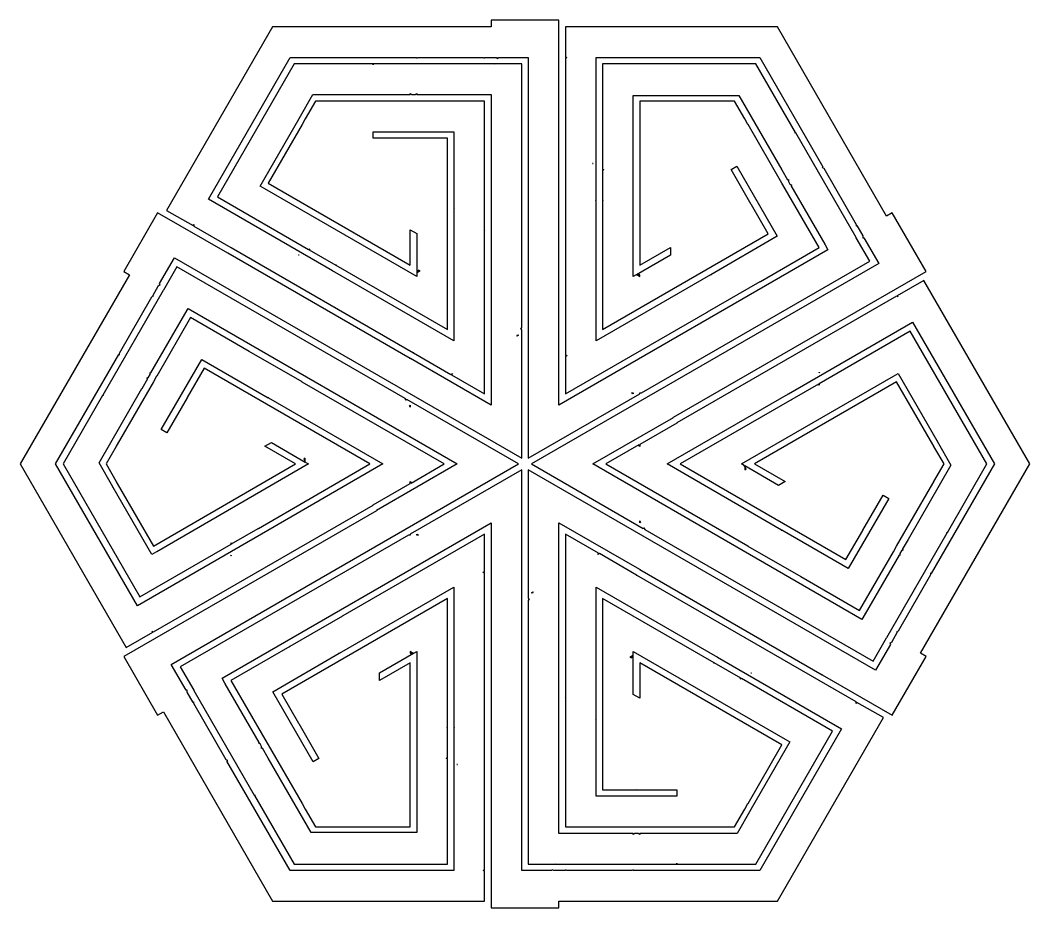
# Model space of a CAD drawing. Header units: inches. Extents: x 1.52 to 3.83, y -1.28 to 0.75.
import ezdxf

# ---------------------------------------------------------------- set-up
doc = ezdxf.new("R2010")
doc.units = ezdxf.units.IN
doc.layers.get('0').update_dxf_attribs({"linetype": 'CONTINUOUS'})

msp = doc.modelspace()

# ---------------------------------------------------------------- linework, layer by layer
for points in [[(1.524, -0.2655), (1.7664, -0.6854), (1.827, -0.6504), (1.8254, -0.6475), (1.8287, -0.6494), (1.9136, -0.6004), (1.9136, -0.6003), (1.9137, -0.6004), (2.3312, -0.3593), (2.3312, -0.3586), (2.3315, -0.3591), (2.4162, -0.3103), (2.4162, -0.3058), (2.4181, -0.3091), (2.4937, -0.2655), (2.1693, -0.0782), (2.169, -0.0777), (2.1687, -0.0779), (2.048, -0.0082), (2.0479, -0.008), (2.0479, -0.0081), (1.9136, 0.0694), (1.8362, -0.0648), (1.8362, -0.0649), (1.8361, -0.0648), (1.8286, -0.0778), (1.8287, -0.0779), (1.8286, -0.0779), (1.7512, -0.212), (1.7512, -0.2121), (1.7511, -0.2121), (1.7436, -0.2251), (1.7437, -0.2251), (1.7436, -0.2252), (1.7203, -0.2655), (1.7436, -0.3059), (1.7437, -0.3059), (1.7436, -0.306), (1.7511, -0.3189), (1.7512, -0.3189), (1.7512, -0.319), (1.8286, -0.4531), (1.8287, -0.4531), (2.1537, -0.2655), (2.0837, -0.2251), (2.0987, -0.2164), (2.1762, -0.2612), (2.1762, -0.2602), (2.1762, -0.2525), (2.1729, -0.2544), (2.1762, -0.2602), (2.1771, -0.2617), (2.1837, -0.2655), (1.8362, -0.4661), (1.8362, -0.4663), (1.8361, -0.4662), (1.8253, -0.4724), (1.7369, -0.3193), (1.7362, -0.3189), (1.7362, -0.318), (1.7044, -0.263), (1.8025, -0.093), (1.8025, -0.093), (1.8026, -0.0929), (1.8156, -0.0703), (1.8137, -0.0692), (1.8176, -0.0669), (1.8212, -0.0607), (1.8212, -0.0562), (1.8231, -0.0573), (1.9006, 0.0769), (1.9008, 0.0768), (1.9007, 0.077), (1.9081, 0.0899), (2.5237, -0.2655), (2.339, -0.3721), (2.3393, -0.3727), (2.3387, -0.3723), (1.9212, -0.6134), (1.9212, -0.6135), (1.9211, -0.6134), (1.7609, -0.7059), (1.8384, -0.8401), (1.8514, -0.8326), (2.1013, -1.2655), (2.5862, -1.2655), (2.5862, -1.1955), (2.5829, -1.1955), (2.5862, -1.1936), (2.5862, -1.0955), (2.5861, -1.0955), (2.5862, -1.0954), (2.5862, -0.6134), (2.5856, -0.613), (2.5862, -0.613), (2.5862, -0.5152), (2.5824, -0.513), (2.5862, -0.513), (2.5862, -0.4257), (2.2618, -0.613), (2.2612, -0.613), (2.2612, -0.6134), (2.1405, -0.683), (2.1403, -0.683), (2.1404, -0.6831), (2.0061, -0.7606), (2.0836, -0.8948), (2.0837, -0.8948), (2.0836, -0.8948), (2.0911, -0.9078), (2.0912, -0.9078), (2.0912, -0.9079), (2.1686, -1.042), (2.1687, -1.042), (2.1686, -1.0421), (2.1761, -1.0551), (2.1762, -1.055), (2.1762, -1.0552), (2.1995, -1.0955), (2.2461, -1.0955), (2.2462, -1.0954), (2.2462, -1.0955), (2.2612, -1.0955), (2.2612, -1.0954), (2.2613, -1.0955), (2.4161, -1.0955), (2.4162, -1.0954), (2.4162, -0.7202), (2.3462, -0.7606), (2.3462, -0.7433), (2.4237, -0.6985), (2.4228, -0.698), (2.4162, -0.6942), (2.4162, -0.698), (2.4228, -0.698), (2.4246, -0.698), (2.4312, -0.6942), (2.4312, -1.0954), (2.4313, -1.0955), (2.4312, -1.0955), (2.4312, -1.108), (2.2544, -1.108), (2.2537, -1.1084), (2.2529, -1.108), (2.1894, -1.108), (2.0912, -0.938), (2.0912, -0.938), (2.0912, -0.9379), (2.0781, -0.9153), (2.0762, -0.9165), (2.0762, -0.9119), (2.0726, -0.9057), (2.0687, -0.9035), (2.0706, -0.9023), (1.9931, -0.7681), (1.9933, -0.768), (1.9931, -0.768), (1.9856, -0.7551), (2.6012, -0.3997), (2.6012, -0.613), (2.6018, -0.613), (2.6012, -0.6134), (2.6012, -1.0954), (2.6013, -1.0955), (2.6012, -1.0955), (2.6012, -1.2805), (2.7562, -1.2805), (2.7562, -1.2655), (3.256, -1.2655), (3.4984, -0.8456), (3.4378, -0.8106), (3.4362, -0.8135), (3.4362, -0.8097), (3.3512, -0.7606), (3.3512, -0.7607), (3.3512, -0.7606), (2.9337, -0.5195), (2.9331, -0.5199), (2.9334, -0.5194), (2.8487, -0.4705), (2.8449, -0.4727), (2.8468, -0.4694), (2.7712, -0.4257), (2.7712, -0.8003), (2.7709, -0.8008), (2.7712, -0.801), (2.7712, -0.9403), (2.771, -0.9405), (2.7712, -0.9405), (2.7712, -1.0955), (2.9261, -1.0955), (2.9262, -1.0954), (2.9262, -1.0955), (2.9412, -1.0955), (2.9412, -1.0954), (2.9413, -1.0955), (3.0961, -1.0955), (3.0962, -1.0954), (3.0962, -1.0955), (3.1112, -1.0955), (3.1112, -1.0954), (3.1113, -1.0955), (3.1579, -1.0955), (3.1812, -1.0552), (3.1812, -1.055), (3.1812, -1.0551), (3.1887, -1.0421), (3.1887, -1.042), (3.1888, -1.042), (3.2662, -0.9079), (3.2662, -0.9078), (2.9412, -0.7202), (2.9412, -0.801), (2.9262, -0.7923), (2.9262, -0.7028), (2.9253, -0.7034), (2.9187, -0.7072), (2.922, -0.7091), (2.9253, -0.7034), (2.9262, -0.7018), (2.9262, -0.6942), (3.2737, -0.8948), (3.2738, -0.8948), (3.2737, -0.8948), (3.2845, -0.9011), (3.1962, -1.0542), (3.1962, -1.055), (3.1954, -1.0555), (3.1636, -1.1105), (2.9673, -1.1105), (2.9673, -1.1105), (2.9673, -1.1105), (2.9412, -1.1105), (2.9412, -1.1128), (2.9373, -1.1105), (2.9301, -1.1105), (2.9262, -1.1128), (2.9262, -1.1105), (2.7712, -1.1105), (2.7712, -1.1103), (2.771, -1.1105), (2.7562, -1.1105), (2.7562, -0.3997), (2.9409, -0.5064), (2.9412, -0.5058), (2.9412, -0.5066), (3.3587, -0.7476), (3.3588, -0.7475), (3.3587, -0.7476), (3.5189, -0.8401), (3.5964, -0.7059), (3.5834, -0.6984), (3.8334, -0.2655), (3.5909, 0.1544), (3.5303, 0.1194), (3.532, 0.1165), (3.5287, 0.1184), (3.4437, 0.0694), (3.4438, 0.0693), (3.4437, 0.0694), (3.0262, -0.1717), (3.0262, -0.1724), (3.0259, -0.1719), (2.9412, -0.2208), (2.9412, -0.2252), (2.9393, -0.2219), (2.8637, -0.2655), (3.1881, -0.4528), (3.1884, -0.4533), (3.1887, -0.4531), (3.3093, -0.5228), (3.3094, -0.523), (3.3095, -0.5229), (3.4437, -0.6004), (3.5212, -0.4663), (3.5212, -0.4661), (3.5212, -0.4662), (3.5287, -0.4532), (3.5287, -0.4531), (3.5288, -0.4531), (3.6062, -0.319), (3.6062, -0.3189), (3.6062, -0.3189), (3.6137, -0.306), (3.6137, -0.3059), (3.6138, -0.3059), (3.6371, -0.2655), (3.6138, -0.2252), (3.6137, -0.2251), (3.6137, -0.2251), (3.6062, -0.2121), (3.6062, -0.2121), (3.6062, -0.212), (3.5288, -0.0779), (3.5287, -0.0779), (3.2037, -0.2655), (3.2737, -0.3059), (3.2587, -0.3146), (3.1812, -0.2698), (3.1812, -0.2709), (3.1812, -0.2785), (3.1845, -0.2766), (3.1812, -0.2709), (3.1803, -0.2693), (3.1737, -0.2655), (3.5212, -0.0649), (3.5212, -0.0648), (3.5212, -0.0648), (3.532, -0.0586), (3.6204, -0.2117), (3.6212, -0.2121), (3.6212, -0.213), (3.6529, -0.268), (3.5548, -0.438), (3.5548, -0.438), (3.5548, -0.4381), (3.5417, -0.4607), (3.5437, -0.4618), (3.5398, -0.4641), (3.5362, -0.4703), (3.5362, -0.4748), (3.5342, -0.4737), (3.4567, -0.6079), (3.4565, -0.6078), (3.4566, -0.608), (3.4492, -0.6209), (2.8337, -0.2655), (3.0184, -0.1589), (3.0181, -0.1583), (3.0187, -0.1587), (3.4362, 0.0823), (3.4362, 0.0825), (3.4362, 0.0824), (3.5964, 0.1749), (3.5189, 0.3091), (3.5059, 0.3016), (3.256, 0.7345), (2.7712, 0.7345), (2.7712, 0.6645), (2.7745, 0.6645), (2.7712, 0.6626), (2.7712, 0.5645), (2.7713, 0.5645), (2.7712, 0.5644), (2.7712, 0.0823), (2.7718, 0.082), (2.7712, 0.082), (2.7712, -0.0158), (2.775, -0.018), (2.7712, -0.018), (2.7712, -0.1053), (3.0956, 0.082), (3.0962, 0.082), (3.0962, 0.0823), (3.2168, 0.152), (3.217, 0.152), (3.217, 0.1521), (3.3512, 0.2296), (3.2738, 0.3637), (3.2737, 0.3638), (3.2737, 0.3638), (3.2662, 0.3768), (3.2662, 0.3768), (3.2662, 0.3769), (3.1888, 0.511), (3.1887, 0.511), (3.1887, 0.5111), (3.1812, 0.524), (3.1812, 0.524), (3.1812, 0.5241), (3.1579, 0.5645), (3.1113, 0.5645), (3.1112, 0.5644), (3.1112, 0.5645), (3.0962, 0.5645), (3.0962, 0.5644), (3.0961, 0.5645), (2.9413, 0.5645), (2.9412, 0.5644), (2.9412, 0.1892), (3.0112, 0.2296), (3.0112, 0.2123), (2.9337, 0.1675), (2.9346, 0.167), (2.9412, 0.1632), (2.9412, 0.167), (2.9346, 0.167), (2.9328, 0.167), (2.9262, 0.1632), (2.9262, 0.5644), (2.9261, 0.5645), (2.9262, 0.5645), (2.9262, 0.577), (3.1029, 0.577), (3.1037, 0.5774), (3.1044, 0.577), (3.168, 0.577), (3.2661, 0.407), (3.2662, 0.407), (3.2662, 0.4069), (3.2792, 0.3843), (3.2812, 0.3855), (3.2812, 0.3809), (3.2848, 0.3747), (3.2887, 0.3725), (3.2867, 0.3713), (3.3642, 0.2371), (3.364, 0.237), (3.3643, 0.237), (3.3717, 0.2241), (2.7562, -0.1313), (2.7562, 0.082), (2.7556, 0.082), (2.7562, 0.0823), (2.7562, 0.5644), (2.7561, 0.5645), (2.7562, 0.5645), (2.7562, 0.7495), (2.6012, 0.7495), (2.6012, 0.7345), (2.1013, 0.7345), (1.8589, 0.3146), (1.9195, 0.2796), (1.9212, 0.2825), (1.9212, 0.2786), (2.0061, 0.2296), (2.0062, 0.2297), (2.0062, 0.2296), (2.4237, -0.0115), (2.4243, -0.0111), (2.424, -0.0116), (2.5087, -0.0605), (2.5125, -0.0583), (2.5106, -0.0616), (2.5862, -0.1053), (2.5862, 0.2693), (2.5865, 0.2698), (2.5862, 0.27), (2.5862, 0.4093), (2.5863, 0.4095), (2.5862, 0.4095), (2.5862, 0.5645), (2.4313, 0.5645), (2.4312, 0.5644), (2.4312, 0.5645), (2.4162, 0.5645), (2.4162, 0.5644), (2.4161, 0.5645), (2.2613, 0.5645), (2.2612, 0.5644), (2.2612, 0.5645), (2.2462, 0.5645), (2.2462, 0.5644), (2.2461, 0.5645), (2.1995, 0.5645), (2.1762, 0.5241), (2.1762, 0.524), (2.1761, 0.524), (2.1686, 0.5111), (2.1687, 0.511), (2.1686, 0.511), (2.0912, 0.3769), (2.0912, 0.3768), (2.4162, 0.1892), (2.4162, 0.27), (2.4312, 0.2613), (2.4312, 0.1718), (2.4321, 0.1723), (2.4387, 0.1762), (2.4354, 0.1781), (2.4321, 0.1723), (2.4312, 0.1708), (2.4312, 0.1632), (2.0837, 0.3638), (2.0836, 0.3637), (2.0836, 0.3638), (2.0728, 0.3701), (2.1612, 0.5232), (2.1612, 0.524), (2.1619, 0.5245), (2.1937, 0.5795), (2.39, 0.5795), (2.39, 0.5795), (2.3901, 0.5795), (2.4162, 0.5795), (2.4162, 0.5818), (2.4201, 0.5795), (2.4273, 0.5795), (2.4312, 0.5818), (2.4312, 0.5795), (2.5862, 0.5795), (2.5862, 0.5793), (2.5863, 0.5795), (2.6012, 0.5795), (2.6012, -0.1313), (2.4165, -0.0246), (2.4162, -0.0252), (2.4162, -0.0245), (1.9987, 0.2166), (1.9986, 0.2165), (1.9986, 0.2166), (1.8384, 0.3091), (1.7609, 0.1749), (1.7739, 0.1674)], [(1.524, -0.2655), (1.7664, -0.6854), (1.827, -0.6504), (1.8254, -0.6475), (1.8287, -0.6494), (1.9136, -0.6004), (1.9136, -0.6003), (1.9137, -0.6004), (2.3312, -0.3593), (2.3312, -0.3586), (2.3315, -0.3591), (2.4162, -0.3103), (2.4162, -0.3058), (2.4181, -0.3091), (2.4937, -0.2655), (2.1693, -0.0782), (2.169, -0.0777), (2.1687, -0.0779), (2.048, -0.0082), (2.0479, -0.008), (2.0479, -0.0081), (1.9136, 0.0694), (1.8362, -0.0648), (1.8362, -0.0649), (1.8361, -0.0648), (1.8286, -0.0778), (1.8287, -0.0779), (1.8286, -0.0779), (1.7512, -0.212), (1.7512, -0.2121), (1.7511, -0.2121), (1.7436, -0.2251), (1.7437, -0.2251), (1.7436, -0.2252), (1.7203, -0.2655), (1.7436, -0.3059), (1.7437, -0.3059), (1.7436, -0.306), (1.7511, -0.3189), (1.7512, -0.3189), (1.7512, -0.319), (1.8286, -0.4531), (1.8287, -0.4531), (2.1537, -0.2655), (2.0837, -0.2251), (2.0987, -0.2164), (2.1762, -0.2612), (2.1762, -0.2602), (2.1762, -0.2525), (2.1729, -0.2544), (2.1762, -0.2602), (2.1771, -0.2617), (2.1837, -0.2655), (1.8362, -0.4661), (1.8362, -0.4663), (1.8361, -0.4662), (1.8253, -0.4724), (1.7369, -0.3193), (1.7362, -0.3189), (1.7362, -0.318), (1.7044, -0.263), (1.8025, -0.093), (1.8025, -0.093), (1.8026, -0.0929), (1.8156, -0.0703), (1.8137, -0.0692), (1.8176, -0.0669), (1.8212, -0.0607), (1.8212, -0.0562), (1.8231, -0.0573), (1.9006, 0.0769), (1.9008, 0.0768), (1.9007, 0.077), (1.9081, 0.0899), (2.5237, -0.2655), (2.339, -0.3721), (2.3393, -0.3727), (2.3387, -0.3723), (1.9212, -0.6134), (1.9212, -0.6135), (1.9211, -0.6134), (1.7609, -0.7059), (1.8384, -0.8401), (1.8514, -0.8326), (2.1013, -1.2655), (2.5862, -1.2655), (2.5862, -1.1955), (2.5829, -1.1955), (2.5862, -1.1936), (2.5862, -1.0955), (2.5861, -1.0955), (2.5862, -1.0954), (2.5862, -0.6134), (2.5856, -0.613), (2.5862, -0.613), (2.5862, -0.5152), (2.5824, -0.513), (2.5862, -0.513), (2.5862, -0.4257), (2.2618, -0.613), (2.2612, -0.613), (2.2612, -0.6134), (2.1405, -0.683), (2.1403, -0.683), (2.1404, -0.6831), (2.0061, -0.7606), (2.0836, -0.8948), (2.0837, -0.8948), (2.0836, -0.8948), (2.0911, -0.9078), (2.0912, -0.9078), (2.0912, -0.9079), (2.1686, -1.042), (2.1687, -1.042), (2.1686, -1.0421), (2.1761, -1.0551), (2.1762, -1.055), (2.1762, -1.0552), (2.1995, -1.0955), (2.2461, -1.0955), (2.2462, -1.0954), (2.2462, -1.0955), (2.2612, -1.0955), (2.2612, -1.0954), (2.2613, -1.0955), (2.4161, -1.0955), (2.4162, -1.0954), (2.4162, -0.7202), (2.3462, -0.7606), (2.3462, -0.7433), (2.4237, -0.6985), (2.4228, -0.698), (2.4162, -0.6942), (2.4162, -0.698), (2.4228, -0.698), (2.4246, -0.698), (2.4312, -0.6942), (2.4312, -1.0954), (2.4313, -1.0955), (2.4312, -1.0955), (2.4312, -1.108), (2.2544, -1.108), (2.2537, -1.1084), (2.2529, -1.108), (2.1894, -1.108), (2.0912, -0.938), (2.0912, -0.938), (2.0912, -0.9379), (2.0781, -0.9153), (2.0762, -0.9165), (2.0762, -0.9119), (2.0726, -0.9057), (2.0687, -0.9035), (2.0706, -0.9023), (1.9931, -0.7681), (1.9933, -0.768), (1.9931, -0.768), (1.9856, -0.7551), (2.6012, -0.3997), (2.6012, -0.613), (2.6018, -0.613), (2.6012, -0.6134), (2.6012, -1.0954), (2.6013, -1.0955), (2.6012, -1.0955), (2.6012, -1.2805), (2.7562, -1.2805), (2.7562, -1.2655), (3.256, -1.2655), (3.4984, -0.8456), (3.4378, -0.8106), (3.4362, -0.8135), (3.4362, -0.8097), (3.3512, -0.7606), (3.3512, -0.7607), (3.3512, -0.7606), (2.9337, -0.5195), (2.9331, -0.5199), (2.9334, -0.5194), (2.8487, -0.4705), (2.8449, -0.4727), (2.8468, -0.4694), (2.7712, -0.4257), (2.7712, -0.8003), (2.7709, -0.8008), (2.7712, -0.801), (2.7712, -0.9403), (2.771, -0.9405), (2.7712, -0.9405), (2.7712, -1.0955), (2.9261, -1.0955), (2.9262, -1.0954), (2.9262, -1.0955), (2.9412, -1.0955), (2.9412, -1.0954), (2.9413, -1.0955), (3.0961, -1.0955), (3.0962, -1.0954), (3.0962, -1.0955), (3.1112, -1.0955), (3.1112, -1.0954), (3.1113, -1.0955), (3.1579, -1.0955), (3.1812, -1.0552), (3.1812, -1.055), (3.1812, -1.0551), (3.1887, -1.0421), (3.1887, -1.042), (3.1888, -1.042), (3.2662, -0.9079), (3.2662, -0.9078), (2.9412, -0.7202), (2.9412, -0.801), (2.9262, -0.7923), (2.9262, -0.7028), (2.9253, -0.7034), (2.9187, -0.7072), (2.922, -0.7091), (2.9253, -0.7034), (2.9262, -0.7018), (2.9262, -0.6942), (3.2737, -0.8948), (3.2738, -0.8948), (3.2737, -0.8948), (3.2845, -0.9011), (3.1962, -1.0542), (3.1962, -1.055), (3.1954, -1.0555), (3.1636, -1.1105), (2.9673, -1.1105), (2.9673, -1.1105), (2.9673, -1.1105), (2.9412, -1.1105), (2.9412, -1.1128), (2.9373, -1.1105), (2.9301, -1.1105), (2.9262, -1.1128), (2.9262, -1.1105), (2.7712, -1.1105), (2.7712, -1.1103), (2.771, -1.1105), (2.7562, -1.1105), (2.7562, -0.3997), (2.9409, -0.5064), (2.9412, -0.5058), (2.9412, -0.5066), (3.3587, -0.7476), (3.3588, -0.7475), (3.3587, -0.7476), (3.5189, -0.8401), (3.5964, -0.7059), (3.5834, -0.6984), (3.8334, -0.2655), (3.5909, 0.1544), (3.5303, 0.1194), (3.532, 0.1165), (3.5287, 0.1184), (3.4437, 0.0694), (3.4438, 0.0693), (3.4437, 0.0694), (3.0262, -0.1717), (3.0262, -0.1724), (3.0259, -0.1719), (2.9412, -0.2208), (2.9412, -0.2252), (2.9393, -0.2219), (2.8637, -0.2655), (3.1881, -0.4528), (3.1884, -0.4533), (3.1887, -0.4531), (3.3093, -0.5228), (3.3094, -0.523), (3.3095, -0.5229), (3.4437, -0.6004), (3.5212, -0.4663), (3.5212, -0.4661), (3.5212, -0.4662), (3.5287, -0.4532), (3.5287, -0.4531), (3.5288, -0.4531), (3.6062, -0.319), (3.6062, -0.3189), (3.6062, -0.3189), (3.6137, -0.306), (3.6137, -0.3059), (3.6138, -0.3059), (3.6371, -0.2655), (3.6138, -0.2252), (3.6137, -0.2251), (3.6137, -0.2251), (3.6062, -0.2121), (3.6062, -0.2121), (3.6062, -0.212), (3.5288, -0.0779), (3.5287, -0.0779), (3.2037, -0.2655), (3.2737, -0.3059), (3.2587, -0.3146), (3.1812, -0.2698), (3.1812, -0.2709), (3.1812, -0.2785), (3.1845, -0.2766), (3.1812, -0.2709), (3.1803, -0.2693), (3.1737, -0.2655), (3.5212, -0.0649), (3.5212, -0.0648), (3.5212, -0.0648), (3.532, -0.0586), (3.6204, -0.2117), (3.6212, -0.2121), (3.6212, -0.213), (3.6529, -0.268), (3.5548, -0.438), (3.5548, -0.438), (3.5548, -0.4381), (3.5417, -0.4607), (3.5437, -0.4618), (3.5398, -0.4641), (3.5362, -0.4703), (3.5362, -0.4748), (3.5342, -0.4737), (3.4567, -0.6079), (3.4565, -0.6078), (3.4566, -0.608), (3.4492, -0.6209), (2.8337, -0.2655), (3.0184, -0.1589), (3.0181, -0.1583), (3.0187, -0.1587), (3.4362, 0.0823), (3.4362, 0.0825), (3.4362, 0.0824), (3.5964, 0.1749), (3.5189, 0.3091), (3.5059, 0.3016), (3.256, 0.7345), (2.7712, 0.7345), (2.7712, 0.6645), (2.7745, 0.6645), (2.7712, 0.6626), (2.7712, 0.5645), (2.7713, 0.5645), (2.7712, 0.5644), (2.7712, 0.0823), (2.7718, 0.082), (2.7712, 0.082), (2.7712, -0.0158), (2.775, -0.018), (2.7712, -0.018), (2.7712, -0.1053), (3.0956, 0.082), (3.0962, 0.082), (3.0962, 0.0823), (3.2168, 0.152), (3.217, 0.152), (3.217, 0.1521), (3.3512, 0.2296), (3.2738, 0.3637), (3.2737, 0.3638), (3.2737, 0.3638), (3.2662, 0.3768), (3.2662, 0.3768), (3.2662, 0.3769), (3.1888, 0.511), (3.1887, 0.511), (3.1887, 0.5111), (3.1812, 0.524), (3.1812, 0.524), (3.1812, 0.5241), (3.1579, 0.5645), (3.1113, 0.5645), (3.1112, 0.5644), (3.1112, 0.5645), (3.0962, 0.5645), (3.0962, 0.5644), (3.0961, 0.5645), (2.9413, 0.5645), (2.9412, 0.5644), (2.9412, 0.1892), (3.0112, 0.2296), (3.0112, 0.2123), (2.9337, 0.1675), (2.9346, 0.167), (2.9412, 0.1632), (2.9412, 0.167), (2.9346, 0.167), (2.9328, 0.167), (2.9262, 0.1632), (2.9262, 0.5644), (2.9261, 0.5645), (2.9262, 0.5645), (2.9262, 0.577), (3.1029, 0.577), (3.1037, 0.5774), (3.1044, 0.577), (3.168, 0.577), (3.2661, 0.407), (3.2662, 0.407), (3.2662, 0.4069), (3.2792, 0.3843), (3.2812, 0.3855), (3.2812, 0.3809), (3.2848, 0.3747), (3.2887, 0.3725), (3.2867, 0.3713), (3.3642, 0.2371), (3.364, 0.237), (3.3643, 0.237), (3.3717, 0.2241), (2.7562, -0.1313), (2.7562, 0.082), (2.7556, 0.082), (2.7562, 0.0823), (2.7562, 0.5644), (2.7561, 0.5645), (2.7562, 0.5645), (2.7562, 0.7495), (2.6012, 0.7495), (2.6012, 0.7345), (2.1013, 0.7345), (1.8589, 0.3146), (1.9195, 0.2796), (1.9212, 0.2825), (1.9212, 0.2786), (2.0061, 0.2296), (2.0062, 0.2297), (2.0062, 0.2296), (2.4237, -0.0115), (2.4243, -0.0111), (2.424, -0.0116), (2.5087, -0.0605), (2.5125, -0.0583), (2.5106, -0.0616), (2.5862, -0.1053), (2.5862, 0.2693), (2.5865, 0.2698), (2.5862, 0.27), (2.5862, 0.4093), (2.5863, 0.4095), (2.5862, 0.4095), (2.5862, 0.5645), (2.4313, 0.5645), (2.4312, 0.5644), (2.4312, 0.5645), (2.4162, 0.5645), (2.4162, 0.5644), (2.4161, 0.5645), (2.2613, 0.5645), (2.2612, 0.5644), (2.2612, 0.5645), (2.2462, 0.5645), (2.2462, 0.5644), (2.2461, 0.5645), (2.1995, 0.5645), (2.1762, 0.5241), (2.1762, 0.524), (2.1761, 0.524), (2.1686, 0.5111), (2.1687, 0.511), (2.1686, 0.511), (2.0912, 0.3769), (2.0912, 0.3768), (2.4162, 0.1892), (2.4162, 0.27), (2.4312, 0.2613), (2.4312, 0.1718), (2.4321, 0.1723), (2.4387, 0.1762), (2.4354, 0.1781), (2.4321, 0.1723), (2.4312, 0.1708), (2.4312, 0.1632), (2.0837, 0.3638), (2.0836, 0.3637), (2.0836, 0.3638), (2.0728, 0.3701), (2.1612, 0.5232), (2.1612, 0.524), (2.1619, 0.5245), (2.1937, 0.5795), (2.39, 0.5795), (2.39, 0.5795), (2.3901, 0.5795), (2.4162, 0.5795), (2.4162, 0.5818), (2.4201, 0.5795), (2.4273, 0.5795), (2.4312, 0.5818), (2.4312, 0.5795), (2.5862, 0.5795), (2.5862, 0.5793), (2.5863, 0.5795), (2.6012, 0.5795), (2.6012, -0.1313), (2.4165, -0.0246), (2.4162, -0.0252), (2.4162, -0.0245), (1.9987, 0.2166), (1.9986, 0.2165), (1.9986, 0.2166), (1.8384, 0.3091), (1.7609, 0.1749), (1.7739, 0.1674)], [(1.524, -0.2655), (1.7664, -0.6854), (1.827, -0.6504), (1.8254, -0.6475), (1.8287, -0.6494), (1.9136, -0.6004), (1.9136, -0.6003), (1.9137, -0.6004), (2.3312, -0.3593), (2.3312, -0.3586), (2.3315, -0.3591), (2.4162, -0.3103), (2.4162, -0.3058), (2.4181, -0.3091), (2.4937, -0.2655), (2.1693, -0.0782), (2.169, -0.0777), (2.1687, -0.0779), (2.048, -0.0082), (2.0479, -0.008), (2.0479, -0.0081), (1.9136, 0.0694), (1.8362, -0.0648), (1.8362, -0.0649), (1.8361, -0.0648), (1.8286, -0.0778), (1.8287, -0.0779), (1.8286, -0.0779), (1.7512, -0.212), (1.7512, -0.2121), (1.7511, -0.2121), (1.7436, -0.2251), (1.7437, -0.2251), (1.7436, -0.2252), (1.7203, -0.2655), (1.7436, -0.3059), (1.7437, -0.3059), (1.7436, -0.306), (1.7511, -0.3189), (1.7512, -0.3189), (1.7512, -0.319), (1.8286, -0.4531), (1.8287, -0.4531), (2.1537, -0.2655), (2.0837, -0.2251), (2.0987, -0.2164), (2.1762, -0.2612), (2.1762, -0.2602), (2.1762, -0.2525), (2.1729, -0.2544), (2.1762, -0.2602), (2.1771, -0.2617), (2.1837, -0.2655), (1.8362, -0.4661), (1.8362, -0.4663), (1.8361, -0.4662), (1.8253, -0.4724), (1.7369, -0.3193), (1.7362, -0.3189), (1.7362, -0.318), (1.7044, -0.263), (1.8025, -0.093), (1.8025, -0.093), (1.8026, -0.0929), (1.8156, -0.0703), (1.8137, -0.0692), (1.8176, -0.0669), (1.8212, -0.0607), (1.8212, -0.0562), (1.8231, -0.0573), (1.9006, 0.0769), (1.9008, 0.0768), (1.9007, 0.077), (1.9081, 0.0899), (2.5237, -0.2655), (2.339, -0.3721), (2.3393, -0.3727), (2.3387, -0.3723), (1.9212, -0.6134), (1.9212, -0.6135), (1.9211, -0.6134), (1.7609, -0.7059), (1.8384, -0.8401), (1.8514, -0.8326), (2.1013, -1.2655), (2.5862, -1.2655), (2.5862, -1.1955), (2.5829, -1.1955), (2.5862, -1.1936), (2.5862, -1.0955), (2.5861, -1.0955), (2.5862, -1.0954), (2.5862, -0.6134), (2.5856, -0.613), (2.5862, -0.613), (2.5862, -0.5152), (2.5824, -0.513), (2.5862, -0.513), (2.5862, -0.4257), (2.2618, -0.613), (2.2612, -0.613), (2.2612, -0.6134), (2.1405, -0.683), (2.1403, -0.683), (2.1404, -0.6831), (2.0061, -0.7606), (2.0836, -0.8948), (2.0837, -0.8948), (2.0836, -0.8948), (2.0911, -0.9078), (2.0912, -0.9078), (2.0912, -0.9079), (2.1686, -1.042), (2.1687, -1.042), (2.1686, -1.0421), (2.1761, -1.0551), (2.1762, -1.055), (2.1762, -1.0552), (2.1995, -1.0955), (2.2461, -1.0955), (2.2462, -1.0954), (2.2462, -1.0955), (2.2612, -1.0955), (2.2612, -1.0954), (2.2613, -1.0955), (2.4161, -1.0955), (2.4162, -1.0954), (2.4162, -0.7202), (2.3462, -0.7606), (2.3462, -0.7433), (2.4237, -0.6985), (2.4228, -0.698), (2.4162, -0.6942), (2.4162, -0.698), (2.4228, -0.698), (2.4246, -0.698), (2.4312, -0.6942), (2.4312, -1.0954), (2.4313, -1.0955), (2.4312, -1.0955), (2.4312, -1.108), (2.2544, -1.108), (2.2537, -1.1084), (2.2529, -1.108), (2.1894, -1.108), (2.0912, -0.938), (2.0912, -0.938), (2.0912, -0.9379), (2.0781, -0.9153), (2.0762, -0.9165), (2.0762, -0.9119), (2.0726, -0.9057), (2.0687, -0.9035), (2.0706, -0.9023), (1.9931, -0.7681), (1.9933, -0.768), (1.9931, -0.768), (1.9856, -0.7551), (2.6012, -0.3997), (2.6012, -0.613), (2.6018, -0.613), (2.6012, -0.6134), (2.6012, -1.0954), (2.6013, -1.0955), (2.6012, -1.0955), (2.6012, -1.2805), (2.7562, -1.2805), (2.7562, -1.2655), (3.256, -1.2655), (3.4984, -0.8456), (3.4378, -0.8106), (3.4362, -0.8135), (3.4362, -0.8097), (3.3512, -0.7606), (3.3512, -0.7607), (3.3512, -0.7606), (2.9337, -0.5195), (2.9331, -0.5199), (2.9334, -0.5194), (2.8487, -0.4705), (2.8449, -0.4727), (2.8468, -0.4694), (2.7712, -0.4257), (2.7712, -0.8003), (2.7709, -0.8008), (2.7712, -0.801), (2.7712, -0.9403), (2.771, -0.9405), (2.7712, -0.9405), (2.7712, -1.0955), (2.9261, -1.0955), (2.9262, -1.0954), (2.9262, -1.0955), (2.9412, -1.0955), (2.9412, -1.0954), (2.9413, -1.0955), (3.0961, -1.0955), (3.0962, -1.0954), (3.0962, -1.0955), (3.1112, -1.0955), (3.1112, -1.0954), (3.1113, -1.0955), (3.1579, -1.0955), (3.1812, -1.0552), (3.1812, -1.055), (3.1812, -1.0551), (3.1887, -1.0421), (3.1887, -1.042), (3.1888, -1.042), (3.2662, -0.9079), (3.2662, -0.9078), (2.9412, -0.7202), (2.9412, -0.801), (2.9262, -0.7923), (2.9262, -0.7028), (2.9253, -0.7034), (2.9187, -0.7072), (2.922, -0.7091), (2.9253, -0.7034), (2.9262, -0.7018), (2.9262, -0.6942), (3.2737, -0.8948), (3.2738, -0.8948), (3.2737, -0.8948), (3.2845, -0.9011), (3.1962, -1.0542), (3.1962, -1.055), (3.1954, -1.0555), (3.1636, -1.1105), (2.9673, -1.1105), (2.9673, -1.1105), (2.9673, -1.1105), (2.9412, -1.1105), (2.9412, -1.1128), (2.9373, -1.1105), (2.9301, -1.1105), (2.9262, -1.1128), (2.9262, -1.1105), (2.7712, -1.1105), (2.7712, -1.1103), (2.771, -1.1105), (2.7562, -1.1105), (2.7562, -0.3997), (2.9409, -0.5064), (2.9412, -0.5058), (2.9412, -0.5066), (3.3587, -0.7476), (3.3588, -0.7475), (3.3587, -0.7476), (3.5189, -0.8401), (3.5964, -0.7059), (3.5834, -0.6984), (3.8334, -0.2655), (3.5909, 0.1544), (3.5303, 0.1194), (3.532, 0.1165), (3.5287, 0.1184), (3.4437, 0.0694), (3.4438, 0.0693), (3.4437, 0.0694), (3.0262, -0.1717), (3.0262, -0.1724), (3.0259, -0.1719), (2.9412, -0.2208), (2.9412, -0.2252), (2.9393, -0.2219), (2.8637, -0.2655), (3.1881, -0.4528), (3.1884, -0.4533), (3.1887, -0.4531), (3.3093, -0.5228), (3.3094, -0.523), (3.3095, -0.5229), (3.4437, -0.6004), (3.5212, -0.4663), (3.5212, -0.4661), (3.5212, -0.4662), (3.5287, -0.4532), (3.5287, -0.4531), (3.5288, -0.4531), (3.6062, -0.319), (3.6062, -0.3189), (3.6062, -0.3189), (3.6137, -0.306), (3.6137, -0.3059), (3.6138, -0.3059), (3.6371, -0.2655), (3.6138, -0.2252), (3.6137, -0.2251), (3.6137, -0.2251), (3.6062, -0.2121), (3.6062, -0.2121), (3.6062, -0.212), (3.5288, -0.0779), (3.5287, -0.0779), (3.2037, -0.2655), (3.2737, -0.3059), (3.2587, -0.3146), (3.1812, -0.2698), (3.1812, -0.2709), (3.1812, -0.2785), (3.1845, -0.2766), (3.1812, -0.2709), (3.1803, -0.2693), (3.1737, -0.2655), (3.5212, -0.0649), (3.5212, -0.0648), (3.5212, -0.0648), (3.532, -0.0586), (3.6204, -0.2117), (3.6212, -0.2121), (3.6212, -0.213), (3.6529, -0.268), (3.5548, -0.438), (3.5548, -0.438), (3.5548, -0.4381), (3.5417, -0.4607), (3.5437, -0.4618), (3.5398, -0.4641), (3.5362, -0.4703), (3.5362, -0.4748), (3.5342, -0.4737), (3.4567, -0.6079), (3.4565, -0.6078), (3.4566, -0.608), (3.4492, -0.6209), (2.8337, -0.2655), (3.0184, -0.1589), (3.0181, -0.1583), (3.0187, -0.1587), (3.4362, 0.0823), (3.4362, 0.0825), (3.4362, 0.0824), (3.5964, 0.1749), (3.5189, 0.3091), (3.5059, 0.3016), (3.256, 0.7345), (2.7712, 0.7345), (2.7712, 0.6645), (2.7745, 0.6645), (2.7712, 0.6626), (2.7712, 0.5645), (2.7713, 0.5645), (2.7712, 0.5644), (2.7712, 0.0823), (2.7718, 0.082), (2.7712, 0.082), (2.7712, -0.0158), (2.775, -0.018), (2.7712, -0.018), (2.7712, -0.1053), (3.0956, 0.082), (3.0962, 0.082), (3.0962, 0.0823), (3.2168, 0.152), (3.217, 0.152), (3.217, 0.1521), (3.3512, 0.2296), (3.2738, 0.3637), (3.2737, 0.3638), (3.2737, 0.3638), (3.2662, 0.3768), (3.2662, 0.3768), (3.2662, 0.3769), (3.1888, 0.511), (3.1887, 0.511), (3.1887, 0.5111), (3.1812, 0.524), (3.1812, 0.524), (3.1812, 0.5241), (3.1579, 0.5645), (3.1113, 0.5645), (3.1112, 0.5644), (3.1112, 0.5645), (3.0962, 0.5645), (3.0962, 0.5644), (3.0961, 0.5645), (2.9413, 0.5645), (2.9412, 0.5644), (2.9412, 0.1892), (3.0112, 0.2296), (3.0112, 0.2123), (2.9337, 0.1675), (2.9346, 0.167), (2.9412, 0.1632), (2.9412, 0.167), (2.9346, 0.167), (2.9328, 0.167), (2.9262, 0.1632), (2.9262, 0.5644), (2.9261, 0.5645), (2.9262, 0.5645), (2.9262, 0.577), (3.1029, 0.577), (3.1037, 0.5774), (3.1044, 0.577), (3.168, 0.577), (3.2661, 0.407), (3.2662, 0.407), (3.2662, 0.4069), (3.2792, 0.3843), (3.2812, 0.3855), (3.2812, 0.3809), (3.2848, 0.3747), (3.2887, 0.3725), (3.2867, 0.3713), (3.3642, 0.2371), (3.364, 0.237), (3.3643, 0.237), (3.3717, 0.2241), (2.7562, -0.1313), (2.7562, 0.082), (2.7556, 0.082), (2.7562, 0.0823), (2.7562, 0.5644), (2.7561, 0.5645), (2.7562, 0.5645), (2.7562, 0.7495), (2.6012, 0.7495), (2.6012, 0.7345), (2.1013, 0.7345), (1.8589, 0.3146), (1.9195, 0.2796), (1.9212, 0.2825), (1.9212, 0.2786), (2.0061, 0.2296), (2.0062, 0.2297), (2.0062, 0.2296), (2.4237, -0.0115), (2.4243, -0.0111), (2.424, -0.0116), (2.5087, -0.0605), (2.5125, -0.0583), (2.5106, -0.0616), (2.5862, -0.1053), (2.5862, 0.2693), (2.5865, 0.2698), (2.5862, 0.27), (2.5862, 0.4093), (2.5863, 0.4095), (2.5862, 0.4095), (2.5862, 0.5645), (2.4313, 0.5645), (2.4312, 0.5644), (2.4312, 0.5645), (2.4162, 0.5645), (2.4162, 0.5644), (2.4161, 0.5645), (2.2613, 0.5645), (2.2612, 0.5644), (2.2612, 0.5645), (2.2462, 0.5645), (2.2462, 0.5644), (2.2461, 0.5645), (2.1995, 0.5645), (2.1762, 0.5241), (2.1762, 0.524), (2.1761, 0.524), (2.1686, 0.5111), (2.1687, 0.511), (2.1686, 0.511), (2.0912, 0.3769), (2.0912, 0.3768), (2.4162, 0.1892), (2.4162, 0.27), (2.4312, 0.2613), (2.4312, 0.1718), (2.4321, 0.1723), (2.4387, 0.1762), (2.4354, 0.1781), (2.4321, 0.1723), (2.4312, 0.1708), (2.4312, 0.1632), (2.0837, 0.3638), (2.0836, 0.3637), (2.0836, 0.3638), (2.0728, 0.3701), (2.1612, 0.5232), (2.1612, 0.524), (2.1619, 0.5245), (2.1937, 0.5795), (2.39, 0.5795), (2.39, 0.5795), (2.3901, 0.5795), (2.4162, 0.5795), (2.4162, 0.5818), (2.4201, 0.5795), (2.4273, 0.5795), (2.4312, 0.5818), (2.4312, 0.5795), (2.5862, 0.5795), (2.5862, 0.5793), (2.5863, 0.5795), (2.6012, 0.5795), (2.6012, -0.1313), (2.4165, -0.0246), (2.4162, -0.0252), (2.4162, -0.0245), (1.9987, 0.2166), (1.9986, 0.2165), (1.9986, 0.2166), (1.8384, 0.3091), (1.7609, 0.1749), (1.7739, 0.1674)], [(1.6048, -0.2655), (1.7495, -0.0148), (1.7512, -0.0158), (1.7512, -0.012), (1.8254, 0.1165), (1.8287, 0.1184), (1.827, 0.1194), (1.8404, 0.1425), (1.8443, 0.1447), (1.843, 0.147), (1.877, 0.206), (2.6712, -0.2525), (2.6712, 0.0419), (2.6692, 0.0431), (2.6712, 0.0465), (2.6712, 0.6495), (2.6094, 0.6495), (2.6093, 0.6493), (2.6088, 0.6495), (2.3323, 0.6495), (2.3312, 0.6476), (2.3312, 0.6495), (2.1504, 0.6495), (1.975, 0.3457), (2.1837, 0.2252), (2.1864, 0.2268), (2.185, 0.2245), (2.2456, 0.1895), (2.2462, 0.1904), (2.2462, 0.1892), (2.5012, 0.0419), (2.5012, 0.4795), (2.424, 0.4795), (2.4237, 0.4793), (2.4233, 0.4795), (2.3312, 0.4795), (2.3312, 0.4945), (2.5162, 0.4945), (2.5162, 0.3191), (2.5171, 0.3196), (2.5162, 0.318), (2.5162, 0.016), (2.2387, 0.1762), (2.2376, 0.1756), (2.2381, 0.1765), (1.9545, 0.3402), (2.1417, 0.6645), (2.4312, 0.6645), (2.4312, 0.6626), (2.4345, 0.6645), (2.5829, 0.6645), (2.5862, 0.6626), (2.5862, 0.6645), (2.6129, 0.6645), (2.6168, 0.6622), (2.618, 0.6645), (2.6862, 0.6645), (2.6862, -0.2525), (2.9412, -0.1053), (2.9412, -0.103), (2.9451, -0.103), (3.4673, 0.1985), (3.4364, 0.252), (3.4362, 0.252), (3.4362, 0.2525), (3.2979, 0.492), (3.2957, 0.492), (3.2973, 0.4929), (3.2069, 0.6495), (2.8562, 0.6495), (2.8562, 0.4085), (2.8589, 0.407), (2.8562, 0.407), (2.8562, 0.337), (2.8572, 0.337), (2.8562, 0.3364), (2.8562, 0.0419), (3.2351, 0.2607), (3.1965, 0.3275), (3.1962, 0.3277), (3.1962, 0.3282), (3.1501, 0.4079), (3.1631, 0.4154), (3.2556, 0.2552), (3.1037, 0.1675), (3.1046, 0.167), (3.1028, 0.167), (2.8412, 0.016), (2.8412, 0.3364), (2.8401, 0.337), (2.8412, 0.337), (2.8412, 0.6645), (3.2156, 0.6645), (3.3603, 0.4138), (3.3587, 0.4129), (3.362, 0.411), (3.4362, 0.2825), (3.4362, 0.2786), (3.4378, 0.2796), (3.4512, 0.2565), (3.4512, 0.252), (3.4538, 0.252), (3.4878, 0.193), (2.6937, -0.2655), (2.9487, -0.4127), (2.9506, -0.4116), (2.9526, -0.415), (3.4748, -0.7165), (3.5057, -0.663), (3.5056, -0.6628), (3.506, -0.6625), (3.6443, -0.423), (3.6432, -0.4211), (3.6448, -0.4221), (3.7352, -0.2655), (3.5598, 0.0383), (3.3512, -0.0822), (3.3512, -0.0853), (3.3498, -0.083), (3.2892, -0.118), (3.2897, -0.1189), (3.2887, -0.1183), (3.0337, -0.2655), (3.4126, -0.4843), (3.4512, -0.4175), (3.4512, -0.4171), (3.4515, -0.4168), (3.4976, -0.3371), (3.5106, -0.3446), (3.4181, -0.5048), (3.2662, -0.4171), (3.2662, -0.4181), (3.2653, -0.4165), (3.0037, -0.2655), (3.2812, -0.1053), (3.2812, -0.1041), (3.2817, -0.105), (3.5653, 0.0588), (3.7525, -0.2655), (3.6078, -0.5162), (3.6062, -0.5152), (3.6062, -0.519), (3.532, -0.6475), (3.5287, -0.6494), (3.5303, -0.6504), (3.517, -0.6735), (3.5131, -0.6758), (3.5144, -0.678), (3.4803, -0.737), (2.6862, -0.2785), (2.6862, -0.5729), (2.6881, -0.5741), (2.6862, -0.5775), (2.6862, -1.1805), (2.748, -1.1805), (2.7481, -1.1803), (2.7485, -1.1805), (3.0251, -1.1805), (3.0262, -1.1786), (3.0262, -1.1805), (3.2069, -1.1805), (3.3823, -0.8767), (3.1737, -0.7563), (3.171, -0.7578), (3.1723, -0.7555), (3.1117, -0.7205), (3.1112, -0.7214), (3.1112, -0.7202), (2.8562, -0.5729), (2.8562, -1.0105), (2.9333, -1.0105), (2.9337, -1.0103), (2.934, -1.0105), (3.0262, -1.0105), (3.0262, -1.0255), (2.8412, -1.0255), (2.8412, -0.8501), (2.8403, -0.8506), (2.8412, -0.849), (2.8412, -0.547), (3.1187, -0.7072), (3.1197, -0.7066), (3.1192, -0.7075), (3.4028, -0.8712), (3.2156, -1.1955), (2.9262, -1.1955), (2.9262, -1.1936), (2.9229, -1.1955), (2.7745, -1.1955), (2.7712, -1.1936), (2.7712, -1.1955), (2.7445, -1.1955), (2.7406, -1.1933), (2.7393, -1.1955), (2.6712, -1.1955), (2.6712, -0.2785), (2.4162, -0.4257), (2.4162, -0.428), (2.4122, -0.428), (1.89, -0.7295), (1.9209, -0.783), (1.9212, -0.783), (1.9212, -0.7835), (2.0595, -1.023), (2.0616, -1.023), (2.06, -1.024), (2.1504, -1.1805), (2.5012, -1.1805), (2.5012, -0.9396), (2.4985, -0.938), (2.5012, -0.938), (2.5012, -0.868), (2.5001, -0.868), (2.5012, -0.8674), (2.5012, -0.5729), (2.1222, -0.7917), (2.1608, -0.8585), (2.1612, -0.8587), (2.1612, -0.8592), (2.2072, -0.939), (2.1942, -0.9465), (2.1017, -0.7862), (2.2537, -0.6985), (2.2528, -0.698), (2.2546, -0.698), (2.5162, -0.547), (2.5162, -0.8674), (2.5172, -0.868), (2.5162, -0.868), (2.5162, -1.1955), (2.1417, -1.1955), (1.997, -0.9448), (1.9987, -0.9439), (1.9954, -0.942), (1.9212, -0.8135), (1.9212, -0.8097), (1.9195, -0.8106), (1.9062, -0.7875), (1.9062, -0.783), (1.9036, -0.783), (1.8695, -0.724), (2.6637, -0.2655), (2.4087, -0.1183), (2.4067, -0.1194), (2.4047, -0.116), (1.8825, 0.1855), (1.8516, 0.132), (1.8518, 0.1318), (1.8513, 0.1315), (1.7131, -0.108), (1.7141, -0.1099), (1.7125, -0.109), (1.6221, -0.2655), (1.7975, -0.5693), (2.0062, -0.4488), (2.0062, -0.4457), (2.0075, -0.448), (2.0681, -0.413), (2.0676, -0.4121), (2.0687, -0.4127), (2.3237, -0.2655), (1.9447, -0.0467), (1.9062, -0.1135), (1.9062, -0.114), (1.9058, -0.1142), (1.8597, -0.194), (1.8467, -0.1865), (1.9392, -0.0262), (2.0912, -0.114), (2.0912, -0.1129), (2.0921, -0.1145), (2.3537, -0.2655), (2.0762, -0.4257), (2.0762, -0.4269), (2.0756, -0.426), (1.792, -0.5898)], [(1.6048, -0.2655), (1.7495, -0.0148), (1.7512, -0.0158), (1.7512, -0.012), (1.8254, 0.1165), (1.8287, 0.1184), (1.827, 0.1194), (1.8404, 0.1425), (1.8443, 0.1447), (1.843, 0.147), (1.877, 0.206), (2.6712, -0.2525), (2.6712, 0.0419), (2.6692, 0.0431), (2.6712, 0.0465), (2.6712, 0.6495), (2.6094, 0.6495), (2.6093, 0.6493), (2.6088, 0.6495), (2.3323, 0.6495), (2.3312, 0.6476), (2.3312, 0.6495), (2.1504, 0.6495), (1.975, 0.3457), (2.1837, 0.2252), (2.1864, 0.2268), (2.185, 0.2245), (2.2456, 0.1895), (2.2462, 0.1904), (2.2462, 0.1892), (2.5012, 0.0419), (2.5012, 0.4795), (2.424, 0.4795), (2.4237, 0.4793), (2.4233, 0.4795), (2.3312, 0.4795), (2.3312, 0.4945), (2.5162, 0.4945), (2.5162, 0.3191), (2.5171, 0.3196), (2.5162, 0.318), (2.5162, 0.016), (2.2387, 0.1762), (2.2376, 0.1756), (2.2381, 0.1765), (1.9545, 0.3402), (2.1417, 0.6645), (2.4312, 0.6645), (2.4312, 0.6626), (2.4345, 0.6645), (2.5829, 0.6645), (2.5862, 0.6626), (2.5862, 0.6645), (2.6129, 0.6645), (2.6168, 0.6622), (2.618, 0.6645), (2.6862, 0.6645), (2.6862, -0.2525), (2.9412, -0.1053), (2.9412, -0.103), (2.9451, -0.103), (3.4673, 0.1985), (3.4364, 0.252), (3.4362, 0.252), (3.4362, 0.2525), (3.2979, 0.492), (3.2957, 0.492), (3.2973, 0.4929), (3.2069, 0.6495), (2.8562, 0.6495), (2.8562, 0.4085), (2.8589, 0.407), (2.8562, 0.407), (2.8562, 0.337), (2.8572, 0.337), (2.8562, 0.3364), (2.8562, 0.0419), (3.2351, 0.2607), (3.1965, 0.3275), (3.1962, 0.3277), (3.1962, 0.3282), (3.1501, 0.4079), (3.1631, 0.4154), (3.2556, 0.2552), (3.1037, 0.1675), (3.1046, 0.167), (3.1028, 0.167), (2.8412, 0.016), (2.8412, 0.3364), (2.8401, 0.337), (2.8412, 0.337), (2.8412, 0.6645), (3.2156, 0.6645), (3.3603, 0.4138), (3.3587, 0.4129), (3.362, 0.411), (3.4362, 0.2825), (3.4362, 0.2786), (3.4378, 0.2796), (3.4512, 0.2565), (3.4512, 0.252), (3.4538, 0.252), (3.4878, 0.193), (2.6937, -0.2655), (2.9487, -0.4127), (2.9506, -0.4116), (2.9526, -0.415), (3.4748, -0.7165), (3.5057, -0.663), (3.5056, -0.6628), (3.506, -0.6625), (3.6443, -0.423), (3.6432, -0.4211), (3.6448, -0.4221), (3.7352, -0.2655), (3.5598, 0.0383), (3.3512, -0.0822), (3.3512, -0.0853), (3.3498, -0.083), (3.2892, -0.118), (3.2897, -0.1189), (3.2887, -0.1183), (3.0337, -0.2655), (3.4126, -0.4843), (3.4512, -0.4175), (3.4512, -0.4171), (3.4515, -0.4168), (3.4976, -0.3371), (3.5106, -0.3446), (3.4181, -0.5048), (3.2662, -0.4171), (3.2662, -0.4181), (3.2653, -0.4165), (3.0037, -0.2655), (3.2812, -0.1053), (3.2812, -0.1041), (3.2817, -0.105), (3.5653, 0.0588), (3.7525, -0.2655), (3.6078, -0.5162), (3.6062, -0.5152), (3.6062, -0.519), (3.532, -0.6475), (3.5287, -0.6494), (3.5303, -0.6504), (3.517, -0.6735), (3.5131, -0.6758), (3.5144, -0.678), (3.4803, -0.737), (2.6862, -0.2785), (2.6862, -0.5729), (2.6881, -0.5741), (2.6862, -0.5775), (2.6862, -1.1805), (2.748, -1.1805), (2.7481, -1.1803), (2.7485, -1.1805), (3.0251, -1.1805), (3.0262, -1.1786), (3.0262, -1.1805), (3.2069, -1.1805), (3.3823, -0.8767), (3.1737, -0.7563), (3.171, -0.7578), (3.1723, -0.7555), (3.1117, -0.7205), (3.1112, -0.7214), (3.1112, -0.7202), (2.8562, -0.5729), (2.8562, -1.0105), (2.9333, -1.0105), (2.9337, -1.0103), (2.934, -1.0105), (3.0262, -1.0105), (3.0262, -1.0255), (2.8412, -1.0255), (2.8412, -0.8501), (2.8403, -0.8506), (2.8412, -0.849), (2.8412, -0.547), (3.1187, -0.7072), (3.1197, -0.7066), (3.1192, -0.7075), (3.4028, -0.8712), (3.2156, -1.1955), (2.9262, -1.1955), (2.9262, -1.1936), (2.9229, -1.1955), (2.7745, -1.1955), (2.7712, -1.1936), (2.7712, -1.1955), (2.7445, -1.1955), (2.7406, -1.1933), (2.7393, -1.1955), (2.6712, -1.1955), (2.6712, -0.2785), (2.4162, -0.4257), (2.4162, -0.428), (2.4122, -0.428), (1.89, -0.7295), (1.9209, -0.783), (1.9212, -0.783), (1.9212, -0.7835), (2.0595, -1.023), (2.0616, -1.023), (2.06, -1.024), (2.1504, -1.1805), (2.5012, -1.1805), (2.5012, -0.9396), (2.4985, -0.938), (2.5012, -0.938), (2.5012, -0.868), (2.5001, -0.868), (2.5012, -0.8674), (2.5012, -0.5729), (2.1222, -0.7917), (2.1608, -0.8585), (2.1612, -0.8587), (2.1612, -0.8592), (2.2072, -0.939), (2.1942, -0.9465), (2.1017, -0.7862), (2.2537, -0.6985), (2.2528, -0.698), (2.2546, -0.698), (2.5162, -0.547), (2.5162, -0.8674), (2.5172, -0.868), (2.5162, -0.868), (2.5162, -1.1955), (2.1417, -1.1955), (1.997, -0.9448), (1.9987, -0.9439), (1.9954, -0.942), (1.9212, -0.8135), (1.9212, -0.8097), (1.9195, -0.8106), (1.9062, -0.7875), (1.9062, -0.783), (1.9036, -0.783), (1.8695, -0.724), (2.6637, -0.2655), (2.4087, -0.1183), (2.4067, -0.1194), (2.4047, -0.116), (1.8825, 0.1855), (1.8516, 0.132), (1.8518, 0.1318), (1.8513, 0.1315), (1.7131, -0.108), (1.7141, -0.1099), (1.7125, -0.109), (1.6221, -0.2655), (1.7975, -0.5693), (2.0062, -0.4488), (2.0062, -0.4457), (2.0075, -0.448), (2.0681, -0.413), (2.0676, -0.4121), (2.0687, -0.4127), (2.3237, -0.2655), (1.9447, -0.0467), (1.9062, -0.1135), (1.9062, -0.114), (1.9058, -0.1142), (1.8597, -0.194), (1.8467, -0.1865), (1.9392, -0.0262), (2.0912, -0.114), (2.0912, -0.1129), (2.0921, -0.1145), (2.3537, -0.2655), (2.0762, -0.4257), (2.0762, -0.4269), (2.0756, -0.426), (1.792, -0.5898)], [(1.6048, -0.2655), (1.7495, -0.0148), (1.7512, -0.0158), (1.7512, -0.012), (1.8254, 0.1165), (1.8287, 0.1184), (1.827, 0.1194), (1.8404, 0.1425), (1.8443, 0.1447), (1.843, 0.147), (1.877, 0.206), (2.6712, -0.2525), (2.6712, 0.0419), (2.6692, 0.0431), (2.6712, 0.0465), (2.6712, 0.6495), (2.6094, 0.6495), (2.6093, 0.6493), (2.6088, 0.6495), (2.3323, 0.6495), (2.3312, 0.6476), (2.3312, 0.6495), (2.1504, 0.6495), (1.975, 0.3457), (2.1837, 0.2252), (2.1864, 0.2268), (2.185, 0.2245), (2.2456, 0.1895), (2.2462, 0.1904), (2.2462, 0.1892), (2.5012, 0.0419), (2.5012, 0.4795), (2.424, 0.4795), (2.4237, 0.4793), (2.4233, 0.4795), (2.3312, 0.4795), (2.3312, 0.4945), (2.5162, 0.4945), (2.5162, 0.3191), (2.5171, 0.3196), (2.5162, 0.318), (2.5162, 0.016), (2.2387, 0.1762), (2.2376, 0.1756), (2.2381, 0.1765), (1.9545, 0.3402), (2.1417, 0.6645), (2.4312, 0.6645), (2.4312, 0.6626), (2.4345, 0.6645), (2.5829, 0.6645), (2.5862, 0.6626), (2.5862, 0.6645), (2.6129, 0.6645), (2.6168, 0.6622), (2.618, 0.6645), (2.6862, 0.6645), (2.6862, -0.2525), (2.9412, -0.1053), (2.9412, -0.103), (2.9451, -0.103), (3.4673, 0.1985), (3.4364, 0.252), (3.4362, 0.252), (3.4362, 0.2525), (3.2979, 0.492), (3.2957, 0.492), (3.2973, 0.4929), (3.2069, 0.6495), (2.8562, 0.6495), (2.8562, 0.4085), (2.8589, 0.407), (2.8562, 0.407), (2.8562, 0.337), (2.8572, 0.337), (2.8562, 0.3364), (2.8562, 0.0419), (3.2351, 0.2607), (3.1965, 0.3275), (3.1962, 0.3277), (3.1962, 0.3282), (3.1501, 0.4079), (3.1631, 0.4154), (3.2556, 0.2552), (3.1037, 0.1675), (3.1046, 0.167), (3.1028, 0.167), (2.8412, 0.016), (2.8412, 0.3364), (2.8401, 0.337), (2.8412, 0.337), (2.8412, 0.6645), (3.2156, 0.6645), (3.3603, 0.4138), (3.3587, 0.4129), (3.362, 0.411), (3.4362, 0.2825), (3.4362, 0.2786), (3.4378, 0.2796), (3.4512, 0.2565), (3.4512, 0.252), (3.4538, 0.252), (3.4878, 0.193), (2.6937, -0.2655), (2.9487, -0.4127), (2.9506, -0.4116), (2.9526, -0.415), (3.4748, -0.7165), (3.5057, -0.663), (3.5056, -0.6628), (3.506, -0.6625), (3.6443, -0.423), (3.6432, -0.4211), (3.6448, -0.4221), (3.7352, -0.2655), (3.5598, 0.0383), (3.3512, -0.0822), (3.3512, -0.0853), (3.3498, -0.083), (3.2892, -0.118), (3.2897, -0.1189), (3.2887, -0.1183), (3.0337, -0.2655), (3.4126, -0.4843), (3.4512, -0.4175), (3.4512, -0.4171), (3.4515, -0.4168), (3.4976, -0.3371), (3.5106, -0.3446), (3.4181, -0.5048), (3.2662, -0.4171), (3.2662, -0.4181), (3.2653, -0.4165), (3.0037, -0.2655), (3.2812, -0.1053), (3.2812, -0.1041), (3.2817, -0.105), (3.5653, 0.0588), (3.7525, -0.2655), (3.6078, -0.5162), (3.6062, -0.5152), (3.6062, -0.519), (3.532, -0.6475), (3.5287, -0.6494), (3.5303, -0.6504), (3.517, -0.6735), (3.5131, -0.6758), (3.5144, -0.678), (3.4803, -0.737), (2.6862, -0.2785), (2.6862, -0.5729), (2.6881, -0.5741), (2.6862, -0.5775), (2.6862, -1.1805), (2.748, -1.1805), (2.7481, -1.1803), (2.7485, -1.1805), (3.0251, -1.1805), (3.0262, -1.1786), (3.0262, -1.1805), (3.2069, -1.1805), (3.3823, -0.8767), (3.1737, -0.7563), (3.171, -0.7578), (3.1723, -0.7555), (3.1117, -0.7205), (3.1112, -0.7214), (3.1112, -0.7202), (2.8562, -0.5729), (2.8562, -1.0105), (2.9333, -1.0105), (2.9337, -1.0103), (2.934, -1.0105), (3.0262, -1.0105), (3.0262, -1.0255), (2.8412, -1.0255), (2.8412, -0.8501), (2.8403, -0.8506), (2.8412, -0.849), (2.8412, -0.547), (3.1187, -0.7072), (3.1197, -0.7066), (3.1192, -0.7075), (3.4028, -0.8712), (3.2156, -1.1955), (2.9262, -1.1955), (2.9262, -1.1936), (2.9229, -1.1955), (2.7745, -1.1955), (2.7712, -1.1936), (2.7712, -1.1955), (2.7445, -1.1955), (2.7406, -1.1933), (2.7393, -1.1955), (2.6712, -1.1955), (2.6712, -0.2785), (2.4162, -0.4257), (2.4162, -0.428), (2.4122, -0.428), (1.89, -0.7295), (1.9209, -0.783), (1.9212, -0.783), (1.9212, -0.7835), (2.0595, -1.023), (2.0616, -1.023), (2.06, -1.024), (2.1504, -1.1805), (2.5012, -1.1805), (2.5012, -0.9396), (2.4985, -0.938), (2.5012, -0.938), (2.5012, -0.868), (2.5001, -0.868), (2.5012, -0.8674), (2.5012, -0.5729), (2.1222, -0.7917), (2.1608, -0.8585), (2.1612, -0.8587), (2.1612, -0.8592), (2.2072, -0.939), (2.1942, -0.9465), (2.1017, -0.7862), (2.2537, -0.6985), (2.2528, -0.698), (2.2546, -0.698), (2.5162, -0.547), (2.5162, -0.8674), (2.5172, -0.868), (2.5162, -0.868), (2.5162, -1.1955), (2.1417, -1.1955), (1.997, -0.9448), (1.9987, -0.9439), (1.9954, -0.942), (1.9212, -0.8135), (1.9212, -0.8097), (1.9195, -0.8106), (1.9062, -0.7875), (1.9062, -0.783), (1.9036, -0.783), (1.8695, -0.724), (2.6637, -0.2655), (2.4087, -0.1183), (2.4067, -0.1194), (2.4047, -0.116), (1.8825, 0.1855), (1.8516, 0.132), (1.8518, 0.1318), (1.8513, 0.1315), (1.7131, -0.108), (1.7141, -0.1099), (1.7125, -0.109), (1.6221, -0.2655), (1.7975, -0.5693), (2.0062, -0.4488), (2.0062, -0.4457), (2.0075, -0.448), (2.0681, -0.413), (2.0676, -0.4121), (2.0687, -0.4127), (2.3237, -0.2655), (1.9447, -0.0467), (1.9062, -0.1135), (1.9062, -0.114), (1.9058, -0.1142), (1.8597, -0.194), (1.8467, -0.1865), (1.9392, -0.0262), (2.0912, -0.114), (2.0912, -0.1129), (2.0921, -0.1145), (2.3537, -0.2655), (2.0762, -0.4257), (2.0762, -0.4269), (2.0756, -0.426), (1.792, -0.5898)], [(2.8345, 0.422), (2.8337, 0.4215), (2.8329, 0.422)], [(2.8345, 0.422), (2.8337, 0.4215), (2.8329, 0.422)], [(2.8345, 0.422), (2.8337, 0.4215), (2.8329, 0.422)], [(2.1612, 0.2132), (2.1612, 0.2123), (2.1604, 0.2118)], [(2.1612, 0.2132), (2.1612, 0.2123), (2.1604, 0.2118)], [(2.1612, 0.2132), (2.1612, 0.2123), (2.1604, 0.2118)], [(2.6637, 0.0289), (2.6597, 0.0267), (2.6617, 0.0301)], [(2.6637, 0.0289), (2.6597, 0.0267), (2.6617, 0.0301)], [(2.6637, 0.0289), (2.6597, 0.0267), (2.6617, 0.0301)], [(3.352, -0.0567), (3.3512, -0.0562), (3.3512, -0.0553)], [(3.352, -0.0567), (3.3512, -0.0562), (3.3512, -0.0553)], [(3.352, -0.0567), (3.3512, -0.0562), (3.3512, -0.0553)], [(2.9262, -0.1053), (2.9222, -0.103), (2.9262, -0.103)], [(2.9262, -0.1053), (2.9222, -0.103), (2.9262, -0.103)], [(2.9262, -0.1053), (2.9222, -0.103), (2.9262, -0.103)], [(2.4162, -0.1313), (2.4162, -0.1358), (2.4142, -0.1324)], [(2.4162, -0.1313), (2.4162, -0.1358), (2.4142, -0.1324)], [(2.4162, -0.1313), (2.4162, -0.1358), (2.4142, -0.1324)], [(2.9412, -0.3997), (2.9412, -0.3952), (2.9431, -0.3986)], [(2.9412, -0.3997), (2.9412, -0.3952), (2.9431, -0.3986)], [(2.9412, -0.3997), (2.9412, -0.3952), (2.9431, -0.3986)], [(2.4312, -0.4257), (2.4351, -0.428), (2.4312, -0.428)], [(2.4312, -0.4257), (2.4351, -0.428), (2.4312, -0.428)], [(2.4312, -0.4257), (2.4351, -0.428), (2.4312, -0.428)], [(2.0054, -0.4743), (2.0062, -0.4748), (2.0062, -0.4757)], [(2.0054, -0.4743), (2.0062, -0.4748), (2.0062, -0.4757)], [(2.0054, -0.4743), (2.0062, -0.4748), (2.0062, -0.4757)], [(2.6937, -0.56), (2.6976, -0.5577), (2.6956, -0.5611)], [(2.6937, -0.56), (2.6976, -0.5577), (2.6956, -0.5611)], [(2.6937, -0.56), (2.6976, -0.5577), (2.6956, -0.5611)], [(3.1962, -0.7442), (3.1962, -0.7433), (3.197, -0.7428)], [(3.1962, -0.7442), (3.1962, -0.7433), (3.197, -0.7428)], [(3.1962, -0.7442), (3.1962, -0.7433), (3.197, -0.7428)], [(2.5229, -0.953), (2.5237, -0.9526), (2.5245, -0.953)], [(2.5229, -0.953), (2.5237, -0.9526), (2.5245, -0.953)], [(2.5229, -0.953), (2.5237, -0.9526), (2.5245, -0.953)]]:
    msp.add_lwpolyline(points, close=True)

doc.saveas('drawing.dxf')
